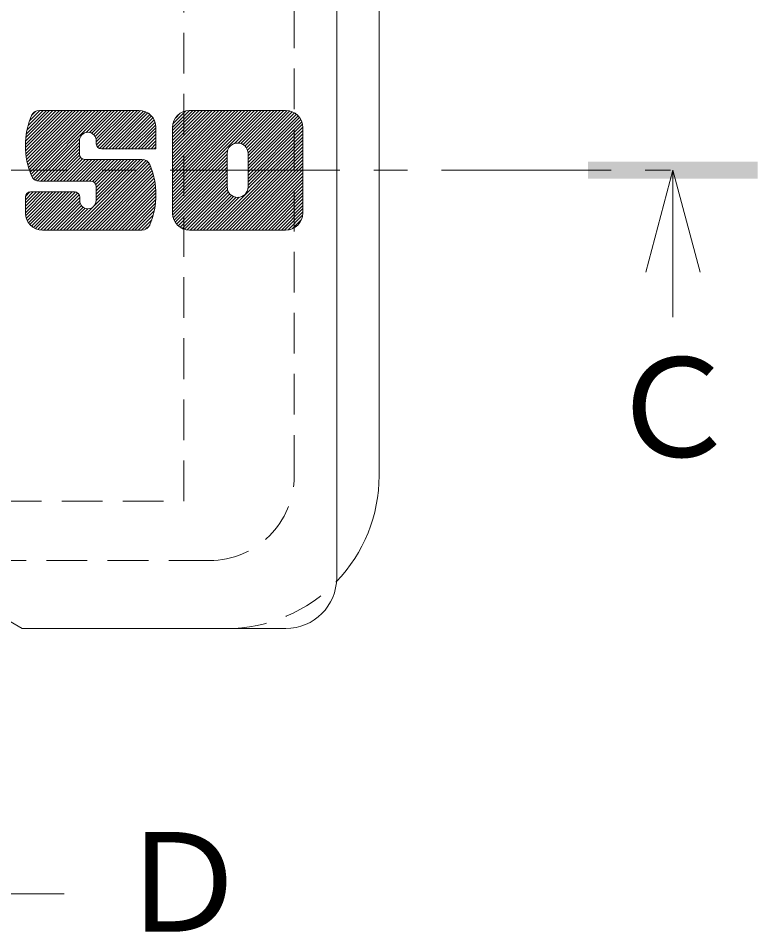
# Model space of a CAD drawing. Units: millimetres on the paper, enlarged 5 times, with parts at other scales. Extents: x -1338 to 1340, y -985 to 867.
# Drawn here: x 874.2 to 983.2, y -443.4 to -308.8 of the extents above; entities that cross this region are included whole.
import ezdxf
from ezdxf.enums import TextEntityAlignment as Align

# ---------------------------------------------------------------- set-up
doc = ezdxf.new("R2010")
doc.units = ezdxf.units.MM
doc.header["$LTSCALE"] = 5
doc.linetypes.add('CHAIN1', pattern=[8, 5, -1, 1, -1])
doc.linetypes.add('DASHED1', pattern=[1.8, 1.2, -0.6])
for name, color, linetype, lineweight in [('D-5', 7, 'Continuous', 9), ('D-7', 6, 'Continuous', 5), ('D-8', 4, 'Continuous', 9)]:
    doc.layers.add(name, color=color, linetype=linetype, lineweight=lineweight)
doc.styles.add('ＭＳ ゴシック', font='')
doc.styles.get('ＭＳ ゴシック').set_extended_font_data('MS Gothic')

msp = doc.modelspace()

# ---------------------------------------------------------------- linework, layer by layer
at = {"layer": 'D-5', "color": 4, "linetype": 'CHAIN1'}
msp.add_line((736.583, -331.225), (970.343, -331.225), dxfattribs=at)
at = {"layer": 'D-5', "color": 4}
for p, q in [((970.677, -331.225), (966.677, -346.225)), ((970.677, -331.225), (974.677, -346.225)), ((970.677, -331.225), (970.677, -352.847)), ((853.63, -437.779), (880.979, -437.779))]:
    msp.add_line(p, q, dxfattribs=at)
msp.add_solid([(958.177, -332.475), (983.177, -332.475), (958.177, -329.975), (983.177, -329.975)], dxfattribs=at)
at = {"layer": 'D-7'}
for p, q in [((921.131, -391.225), (921.131, -271.225)), ((927.38, -376.225), (927.38, -286.225)), ((875.262, -327.421), (880.267, -322.415)), ((875.263, -327.899), (880.747, -322.415)), ((875.282, -326.922), (879.788, -322.415)), ((875.284, -328.358), (881.226, -322.415)), ((875.321, -328.8), (881.705, -322.415)), ((875.326, -326.398), (879.309, -322.415)), ((875.373, -329.227), (882.185, -322.415)), ((875.4, -325.845), (878.829, -322.415)), ((875.439, -329.64), (882.664, -322.415)), ((875.508, -325.257), (878.35, -322.415)), ((875.519, -330.04), (883.143, -322.415)), ((875.61, -330.428), (883.623, -322.415)), ((875.661, -324.625), (877.871, -322.415)), ((875.712, -330.805), (884.102, -322.415)), ((875.825, -331.171), (884.581, -322.415)), ((875.873, -323.933), (877.391, -322.415)), ((875.948, -331.528), (885.061, -322.415)), ((876.081, -331.874), (885.54, -322.415)), ((876.172, -323.155), (876.801, -322.527)), ((876.229, -332.205), (886.019, -322.415)), ((876.439, -332.475), (886.499, -322.415)), ((876.714, -332.679), (886.978, -322.415)), ((891.979, -322.415), (877.319, -322.415)), ((884.208, -325.665), (887.457, -322.415)), ((884.695, -325.657), (887.937, -322.415)), ((885.051, -325.78), (888.416, -322.415)), ((885.329, -325.981), (888.895, -322.415)), ((885.541, -326.248), (889.375, -322.415)), ((885.679, -326.59), (889.854, -322.415)), ((885.713, -327.035), (890.333, -322.415)), ((885.733, -327.495), (890.813, -322.415)), ((885.894, -327.813), (891.292, -322.415)), ((886.169, -328.017), (891.771, -322.415)), ((886.587, -328.078), (892.237, -322.428)), ((887.067, -328.078), (892.641, -322.504)), ((887.546, -328.078), (892.995, -322.629)), ((888.025, -328.078), (893.309, -322.795)), ((896.937, -335.943), (910.465, -322.415)), ((896.937, -335.464), (909.986, -322.415)), ((896.937, -334.984), (909.507, -322.415)), ((896.937, -334.505), (909.027, -322.415)), ((896.937, -334.026), (908.548, -322.415)), ((896.937, -333.546), (908.069, -322.415)), ((896.937, -333.067), (907.589, -322.415)), ((896.937, -332.588), (907.11, -322.415)), ((896.937, -332.108), (906.631, -322.415)), ((896.937, -331.629), (906.151, -322.415)), ((896.937, -331.15), (905.672, -322.415)), ((896.937, -330.67), (905.193, -322.415)), ((896.937, -330.191), (904.713, -322.415)), ((896.937, -329.712), (904.234, -322.415)), ((896.937, -329.232), (903.755, -322.415)), ((896.937, -328.753), (903.275, -322.415)), ((896.937, -328.274), (902.796, -322.415)), ((896.937, -327.794), (902.317, -322.415)), ((896.937, -327.315), (901.837, -322.415)), ((896.937, -326.836), (901.358, -322.415)), ((896.937, -326.356), (900.879, -322.415)), ((896.937, -325.877), (900.399, -322.415)), ((896.937, -325.398), (899.92, -322.415)), ((896.937, -324.918), (899.441, -322.415)), ((896.999, -324.377), (898.899, -322.477)), ((897.358, -323.539), (898.062, -322.835)), ((913.613, -322.415), (899.454, -322.415)), ((906.065, -327.295), (910.945, -322.415)), ((906.615, -327.224), (911.424, -322.415)), ((907.018, -327.3), (911.903, -322.415)), ((907.345, -327.452), (912.382, -322.415)), ((907.614, -327.663), (912.862, -322.415)), ((907.829, -327.927), (913.341, -322.415)), ((907.987, -328.248), (913.813, -322.423)), ((908.071, -328.644), (914.224, -322.49)), ((908.076, -329.118), (914.584, -322.61)), ((908.076, -329.598), (914.903, -322.771)), ((888.505, -328.078), (893.587, -322.996)), ((888.984, -328.078), (893.833, -323.23)), ((889.463, -328.078), (894.046, -323.496)), ((889.943, -328.078), (894.225, -323.796)), ((890.422, -328.078), (894.366, -324.134)), ((908.076, -330.077), (915.186, -322.967)), ((908.076, -330.556), (915.436, -323.196)), ((908.076, -331.036), (915.653, -323.458)), ((908.076, -331.515), (915.837, -323.754)), ((908.076, -331.994), (915.984, -324.086)), ((890.901, -328.078), (894.461, -324.518)), ((891.381, -328.078), (894.495, -324.964)), ((891.86, -328.078), (894.495, -325.443)), ((894.495, -324.932), (894.495, -328.078)), ((896.937, -337.518), (896.937, -324.932)), ((908.076, -332.474), (916.086, -324.463)), ((908.076, -332.953), (916.13, -324.899)), ((908.076, -333.432), (916.13, -325.378)), ((916.13, -324.932), (916.13, -337.518)), ((877.065, -332.808), (883.257, -326.616)), ((883.228, -328.866), (883.228, -326.879)), ((885.713, -327.324), (885.713, -326.879)), ((892.339, -328.078), (894.495, -325.922)), ((892.819, -328.078), (894.495, -326.402)), ((893.298, -328.078), (894.495, -326.881)), ((902.432, -340.035), (916.13, -326.337)), ((902.912, -340.035), (916.13, -326.816)), ((908.056, -333.931), (916.13, -325.857)), ((877.518, -332.834), (883.228, -327.123)), ((877.997, -332.834), (883.228, -327.603)), ((878.477, -332.834), (883.228, -328.082)), ((886.468, -328.078), (894.495, -328.078)), ((893.777, -328.078), (894.495, -327.36)), ((894.257, -328.078), (894.495, -327.84)), ((903.391, -340.035), (916.13, -327.295)), ((903.87, -340.035), (916.13, -327.775)), ((904.35, -340.035), (916.13, -328.254)), ((878.956, -332.834), (883.228, -328.561)), ((879.435, -332.834), (883.245, -329.024)), ((879.915, -332.834), (883.402, -329.347)), ((880.394, -332.834), (883.674, -329.554)), ((896.937, -336.422), (905.064, -328.295)), ((896.937, -336.902), (904.991, -328.847)), ((896.937, -337.381), (904.991, -329.327)), ((904.829, -340.035), (916.13, -328.733)), ((904.991, -333.686), (904.991, -328.764)), ((905.308, -340.035), (916.13, -329.213)), ((908.076, -333.686), (908.076, -328.764)), ((880.873, -332.834), (884.086, -329.621)), ((881.353, -332.834), (884.566, -329.621)), ((881.832, -332.834), (885.045, -329.621)), ((882.3, -340.035), (892.689, -329.646)), ((882.311, -332.834), (885.524, -329.621)), ((882.78, -340.035), (893.04, -329.774)), ((882.791, -332.834), (886.004, -329.621)), ((883.259, -340.035), (893.316, -329.978)), ((883.27, -332.834), (886.483, -329.621)), ((883.738, -340.035), (893.525, -330.248)), ((883.749, -332.834), (886.962, -329.621)), ((883.983, -329.621), (892.437, -329.621)), ((884.218, -340.035), (893.674, -330.578)), ((884.229, -332.834), (887.442, -329.621)), ((884.697, -340.035), (893.807, -330.925)), ((884.708, -332.834), (887.921, -329.621)), ((885.15, -332.871), (888.4, -329.621)), ((885.426, -336.43), (892.235, -329.621)), ((885.447, -333.053), (888.88, -329.621)), ((885.631, -333.349), (889.359, -329.621)), ((885.67, -335.706), (891.756, -329.621)), ((885.67, -335.227), (891.276, -329.621)), ((885.67, -334.747), (890.797, -329.621)), ((885.67, -334.268), (890.318, -329.621)), ((885.67, -333.789), (889.838, -329.621)), ((896.958, -337.84), (904.991, -329.806)), ((897.042, -338.235), (904.991, -330.285)), ((897.174, -338.583), (904.991, -330.765)), ((905.788, -340.035), (916.13, -329.692)), ((906.267, -340.035), (916.13, -330.171)), ((906.746, -340.035), (916.13, -330.651)), ((885.176, -340.035), (893.93, -331.281)), ((885.656, -340.035), (894.043, -331.647)), ((886.135, -340.035), (894.145, -332.024)), ((897.345, -338.891), (904.991, -331.244)), ((897.551, -339.164), (904.991, -331.723)), ((897.789, -339.405), (904.991, -332.203)), ((907.226, -340.035), (916.13, -331.13)), ((907.705, -340.035), (916.13, -331.609)), ((908.184, -340.035), (916.13, -332.089)), ((884.915, -332.834), (877.319, -332.834)), ((885.67, -333.589), (885.67, -335.704)), ((886.614, -340.035), (894.237, -332.412)), ((887.094, -340.035), (894.316, -332.812)), ((887.573, -340.035), (894.382, -333.225)), ((898.06, -339.613), (904.991, -332.682)), ((898.366, -339.787), (904.991, -333.161)), ((898.71, -339.922), (904.991, -333.641)), ((908.664, -340.035), (916.13, -332.568)), ((909.143, -340.035), (916.13, -333.047)), ((909.622, -340.035), (916.13, -333.527)), ((875.26, -337.488), (878.33, -334.419)), ((875.26, -337.009), (877.85, -334.419)), ((875.26, -336.53), (877.371, -334.419)), ((875.26, -336.05), (876.892, -334.419)), ((875.26, -335.571), (876.412, -334.419)), ((875.265, -335.087), (875.928, -334.424)), ((875.294, -337.933), (878.809, -334.419)), ((875.39, -338.317), (879.288, -334.419)), ((875.531, -338.655), (879.767, -334.419)), ((875.711, -338.955), (880.247, -334.419)), ((875.924, -339.221), (880.726, -334.419)), ((876.015, -334.419), (882.516, -334.419)), ((876.17, -339.455), (881.205, -334.419)), ((876.448, -339.655), (881.685, -334.419)), ((876.762, -339.821), (882.164, -334.419)), ((877.116, -339.946), (882.634, -334.428)), ((877.52, -340.021), (882.971, -334.571)), ((877.986, -340.035), (883.189, -334.832)), ((888.052, -340.035), (894.435, -333.652)), ((888.532, -340.035), (894.472, -334.094)), ((889.011, -340.035), (894.492, -334.553)), ((899.102, -340.01), (905.04, -334.071)), ((899.556, -340.035), (905.175, -334.416)), ((900.036, -340.035), (905.371, -334.699)), ((900.515, -340.035), (905.621, -334.929)), ((910.102, -340.035), (916.13, -334.006)), ((910.581, -340.035), (916.13, -334.485)), ((911.06, -340.035), (916.13, -334.965)), ((875.26, -335.174), (875.26, -337.518)), ((878.466, -340.035), (883.271, -335.229)), ((878.945, -340.035), (883.271, -335.708)), ((879.424, -340.035), (883.344, -336.115)), ((883.271, -335.174), (883.271, -335.704)), ((889.49, -340.035), (894.494, -335.031)), ((889.97, -340.035), (894.474, -335.53)), ((890.449, -340.035), (894.429, -336.054)), ((900.994, -340.035), (905.926, -335.103)), ((901.474, -340.035), (906.298, -335.21)), ((901.953, -340.035), (906.779, -335.208)), ((911.54, -340.035), (916.13, -335.444)), ((912.019, -340.035), (916.13, -335.923)), ((879.904, -340.035), (883.513, -336.426)), ((880.383, -340.035), (883.753, -336.665)), ((880.862, -340.035), (884.064, -336.833)), ((881.342, -340.035), (884.473, -336.904)), ((881.821, -340.035), (885.196, -336.659)), ((890.928, -340.035), (894.356, -336.607)), ((891.408, -340.035), (894.247, -337.195)), ((912.498, -340.035), (916.13, -336.403)), ((912.977, -340.035), (916.13, -336.882)), ((913.457, -340.035), (916.13, -337.361)), ((891.887, -340.035), (894.094, -337.828)), ((892.366, -340.035), (893.881, -338.52)), ((913.96, -340.011), (916.106, -337.865)), ((914.63, -339.82), (915.916, -338.534)), ((892.437, -340.035), (877.777, -340.035)), ((892.959, -339.921), (893.582, -339.298)), ((913.613, -340.035), (899.454, -340.035)), ((866.13, -393.725), (874.79, -398.725)), ((913.63, -398.725), (874.79, -398.725))]:
    msp.add_line(p, q, dxfattribs=at)
at = {"layer": 'D-7', "linetype": 'DASHED1'}
for p, q in [((914.88, -376.225), (914.88, -286.225)), ((902.38, -388.725), (853.63, -388.725)), ((904.88, -398.725), (874.79, -398.725))]:
    msp.add_line(p, q, dxfattribs=at)
at = {"layer": 'D-7'}
for centre, radius, start, end in [((877.319, -323.673), 1.258, 90, 157.10112), ((891.979, -324.932), 2.517, 0, 90), ((899.454, -324.932), 2.517, 90, 180), ((913.613, -324.932), 2.517, 0, 90), ((886.672, -327.624), 11.412, 157.10112, 202.89888), ((884.471, -326.879), 1.242, 0, 180), ((886.468, -327.324), 0.755, 180, 270), ((906.534, -328.764), 1.542, 0, 180), ((883.983, -328.866), 0.755, 180, 270), ((892.437, -330.879), 1.258, 22.90802, 90), ((883.093, -334.828), 11.402, 337.09198, 22.90802), ((877.319, -331.575), 1.258, 202.89888, 270), ((884.915, -333.589), 0.755, 0, 90), ((876.015, -335.174), 0.755, 90, 180), ((882.516, -335.174), 0.755, 0, 90), ((906.534, -333.686), 1.542, 180, 0), ((884.471, -335.704), 1.2, 180, 0), ((877.777, -337.518), 2.517, 180, 270), ((899.454, -337.518), 2.517, 180, 270), ((913.613, -337.518), 2.517, 270, 0), ((892.437, -338.776), 1.258, 270, 337.09198), ((904.88, -376.225), 22.5, 316.15339, 0), ((913.63, -391.225), 7.5, 270, 0)]:
    msp.add_arc(centre, radius, start, end, dxfattribs=at)
at = {"layer": 'D-7', "linetype": 'DASHED1'}
for centre, radius, end in [((902.38, -376.225), 12.5, 0), ((904.88, -376.225), 22.5, 316.15339)]:
    msp.add_arc(centre, radius, 270, end, dxfattribs=at)
at = {"layer": 'D-8', "linetype": 'DASHED1'}
msp.add_lwpolyline([(808.63, -379.975), (898.63, -379.975), (898.63, -282.475)], dxfattribs=at)

# ---------------------------------------------------------------- texts
at = {"layer": 'D-5', "color": 2, "style": 'ＭＳ ゴシック'}
for s, p in [('Ｃ', (960.677, -377.847)), ('Ｄ', (888.479, -447.779))]:
    msp.add_text(s, height=14.66, dxfattribs=at).set_placement(p, align=Align.BOTTOM_LEFT)

doc.saveas('drawing.dxf')
